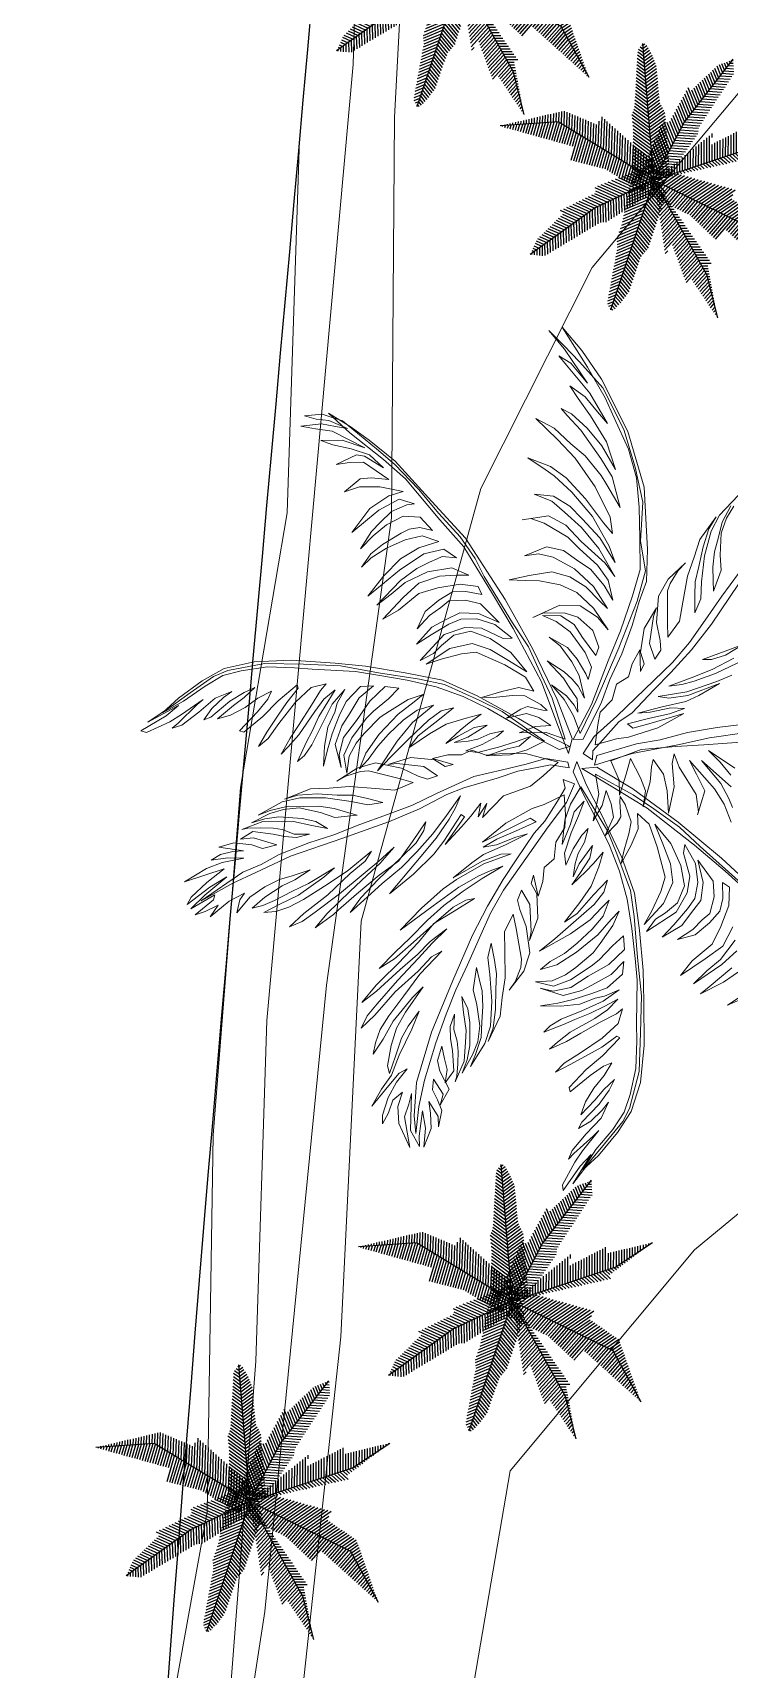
# Model space of a CAD drawing. Header units: millimetres. Extents: x 72 to 2826, y -203 to 794.
# Drawn here: x 1677.01 to 1683.88, y 367.13 to 383.27 of the extents above; entities that cross this region are included whole.
import ezdxf

# ---------------------------------------------------------------- set-up
doc = ezdxf.new("R2010")
doc.units = ezdxf.units.MM
doc.layers.add('01_Fina', color=250, linetype='Continuous', lineweight=15)
doc.layers.add('2D VEGETACION', color=74, linetype='Continuous', lineweight=5)
doc.layers.add('BOSQUENUEVO', color=64, linetype='Continuous')

# ---------------------------------------------------------------- blocks, each defined once
blk = doc.blocks.new('A-19')
at = {"layer": '2D VEGETACION'}
for points in [[(0.0015, 0.0278), (-0.0009, 0.1149), (0.0033, 0.1653), (0.003, 0.2253), (0.0087, 0.2883), (0.0156, 0.3399)], [(0.0344, 0.3455), (0.0252, 0.267), (0.0228, 0.1992), (0.0162, 0.1014), (0.02, 0.0183), (0.0015, 0.0278), (0.0015, 0.0278)], [(0.0203, 0.0539), (0.0636, 0.0603), (0.0947, 0.0535), (0.0553, 0.0779), (0.0256, 0.0951), (0.0702, 0.1054), (0.0999, 0.1087), (0.1309, 0.0953), (0.0837, 0.1225), (0.0539, 0.1332), (0.0397, 0.1405), (0.0753, 0.154), (0.1114, 0.1528), (0.1577, 0.1435), (0.1069, 0.169), (0.058, 0.1771), (0.0395, 0.1866), (0.0691, 0.1899), (0.134, 0.2097), (0.1704, 0.2054), (0.1764, 0.2018), (0.131, 0.2298), (0.0929, 0.2215), (0.061, 0.214), (0.1319, 0.2506), (0.1687, 0.2615), (0.2093, 0.2667)], [(0.1795, 0.2774), (0.1594, 0.2744), (0.1248, 0.2656), (0.0676, 0.2386), (0.137, 0.2853)], [(0.1128, 0.2911), (0.0811, 0.2762), (0.0507, 0.2586), (0.1009, 0.3027)], [(0.0545, 0.3486), (0.0366, 0.252), (0.0253, 0.1939), (0.0132, 0.1215), (0.0203, 0.0539), (0.0203, 0.0539)], [(-0.0211, 0.0301), (-0.0218, 0.0771), (-0.0186, 0.1022), (-0.0223, 0.1672), (-0.0379, 0.2276), (-0.0352, 0.1557), (-0.0348, 0.1161), (-0.0467, 0.1072), (-0.0461, 0.156), (-0.0447, 0.1986), (-0.0474, 0.2317), (-0.0558, 0.204), (-0.0586, 0.1597), (-0.0627, 0.1341), (-0.0628, 0.1868), (-0.0611, 0.2381), (-0.0666, 0.2678), (-0.0798, 0.3164), (-0.0723, 0.2457), (-0.0767, 0.205), (-0.0863, 0.1843), (-0.0806, 0.2451), (-0.0851, 0.3117), (-0.0904, 0.3458)], [(-0.1149, 0.3794), (-0.1021, 0.3134), (-0.0979, 0.2659), (-0.0981, 0.2389), (-0.1013, 0.2116), (-0.1067, 0.2618), (-0.1126, 0.3085), (-0.1236, 0.3592)], [(-0.1478, 0.3876), (-0.1344, 0.3433), (-0.133, 0.3128), (-0.1382, 0.2942), (-0.1427, 0.3448), (-0.148, 0.395)], [(-0.4337, 0.4398), (-0.4129, 0.4185), (-0.3855, 0.3991), (-0.3414, 0.3855), (-0.3098, 0.38), (-0.2713, 0.353), (-0.2942, 0.3583), (-0.3206, 0.3641), (-0.3508, 0.3757), (-0.3787, 0.3916), (-0.4075, 0.407), (-0.4361, 0.4333)], [(-0.4534, 0.4542), (-0.4228, 0.4052), (-0.3947, 0.3798), (-0.3478, 0.3534), (-0.2965, 0.3336), (-0.2624, 0.3228), (-0.2372, 0.3035), (-0.2726, 0.3126), (-0.3003, 0.321), (-0.3291, 0.3365), (-0.3669, 0.3552), (-0.4008, 0.3768), (-0.4216, 0.3982), (-0.384, 0.3525), (-0.3505, 0.3317), (-0.3158, 0.3083), (-0.265, 0.285), (-0.228, 0.268), (-0.2017, 0.2352), (-0.232, 0.2425), (-0.296, 0.2596), (-0.3102, 0.269), (-0.3318, 0.2922), (-0.344, 0.3112), (-0.3198, 0.2667), (-0.2904, 0.2386), (-0.2378, 0.2204), (-0.1991, 0.2182), (-0.1792, 0.2147), (-0.1635, 0.1974), (-0.1988, 0.1947), (-0.2513, 0.2172), (-0.2672, 0.228), (-0.2319, 0.192), (-0.1858, 0.1718), (-0.1597, 0.1734), (-0.1464, 0.1613), (-0.191, 0.1715), (-0.1663, 0.1487), (-0.1414, 0.1346), (-0.1334, 0.1062), (-0.1037, 0.089), (-0.0849, 0.0581), (-0.0599, 0.0462), (-0.0211, 0.0301), (-0.0211, 0.0301)], [(-0.1021, 0.179), (-0.1281, 0.2227), (-0.1634, 0.277), (-0.2052, 0.3315), (-0.2743, 0.4096)], [(-0.2943, 0.4131), (-0.2566, 0.3674), (-0.2163, 0.3208), (-0.1795, 0.2769), (-0.1474, 0.2318), (-0.0676, 0.0899), (-0.0385, 0.0327), (-0.0096, 0.0011), (0.0086, 0.0172), (-0.01, 0.0224), (-0.0268, 0.0489), (-0.055, 0.0905), (-0.0668, 0.1225), (-0.1021, 0.179), (-0.1021, 0.179)], [(0.0257, 0.022), (0.0889, 0.0841), (0.1807, 0.1586), (0.2771, 0.2277), (0.4069, 0.3105), (0.5049, 0.3513), (0.6099, 0.3954), (0.6794, 0.4121), (0.7275, 0.4219), (0.7794, 0.4281), (0.7229, 0.4089), (0.6345, 0.3888), (0.5741, 0.371), (0.4729, 0.3233), (0.4026, 0.2923), (0.3058, 0.2284), (0.2364, 0.1795), (0.1359, 0.1031), (0.0776, 0.0465), (0.0202, -0.0096), (0.0257, 0.022), (0.0257, 0.022)], [(0.0395, 0.0156), (0.0812, 0.0116), (0.1332, -0.0144), (0.1064, 0.0128), (0.0785, 0.0287), (0.1082, 0.0319), (0.1364, 0.0291), (0.1693, 0.0027), (0.1504, 0.0335), (0.1398, 0.0447), (0.1081, 0.0502), (0.0978, 0.0539), (0.1166, 0.0596), (0.155, 0.0626), (0.1782, 0.052), (0.2083, 0.034), (0.2349, 0.0207), (0.2026, 0.0506), (0.1735, 0.0735), (0.1415, 0.0799), (0.1693, 0.0984), (0.2199, 0.1029), (0.2864, 0.1031), (0.3126, 0.0864), (0.3476, 0.0577), (0.3714, 0.0346), (0.3387, 0.0858), (0.3011, 0.1154), (0.262, 0.1206), (0.2171, 0.1155), (0.1726, 0.1096), (0.2201, 0.132), (0.2708, 0.1409), (0.3142, 0.1377), (0.3446, 0.1144), (0.3587, 0.0845), (0.3664, 0.0612), (0.3867, 0.0364), (0.3631, 0.107), (0.3295, 0.1395), (0.2972, 0.1533), (0.2467, 0.1532), (0.2303, 0.1605), (0.2745, 0.1717), (0.3144, 0.1668), (0.345, 0.1522), (0.3623, 0.1314), (0.3881, 0.0951), (0.4065, 0.0651), (0.3932, 0.1115), (0.3721, 0.1381), (0.3526, 0.1633), (0.3169, 0.1777), (0.269, 0.1787), (0.3199, 0.1985), (0.352, 0.1921), (0.3838, 0.1748), (0.3929, 0.1555), (0.4076, 0.1312), (0.4194, 0.0948), (0.4194, 0.1335), (0.4028, 0.1687), (0.3843, 0.1966), (0.3602, 0.2089), (0.3273, 0.217), (0.3402, 0.2285), (0.3778, 0.2172), (0.4163, 0.1902), (0.4475, 0.1629), (0.4707, 0.1136), (0.4943, 0.0818), (0.474, 0.141), (0.4571, 0.1836), (0.423, 0.2148)], [(0.4512, 0.212), (0.4829, 0.1721), (0.4991, 0.1378), (0.5183, 0.1039), (0.4938, 0.1719), (0.4738, 0.2097)], [(0.5064, 0.1907), (0.533, 0.1344), (0.5429, 0.1133), (0.5311, 0.1658), (0.5143, 0.2127)], [(0.5704, 0.1897), (0.5802, 0.162), (0.5744, 0.197)], [(0.3386, 0.2546), (0.2419, 0.1907), (0.1915, 0.1583), (0.1405, 0.116), (0.101, 0.0812), (0.0395, 0.0156), (0.0395, 0.0156)], [(-0.0517, 0.006), (-0.0914, 0.0012), (-0.1295, -0.0092), (-0.1664, -0.0266), (-0.1358, -0.0025), (-0.113, 0.0083), (-0.0968, 0.0127), (-0.1241, 0.0181), (-0.1543, 0.007), (-0.1732, 0.0014), (-0.2177, -0.0228), (-0.1861, 0.006), (-0.1671, 0.0182), (-0.1495, 0.0265), (-0.1215, 0.0333), (-0.1707, 0.0348), (-0.2022, 0.0264), (-0.2413, 0.0112), (-0.2643, -0.0061), (-0.234, 0.0254), (-0.2049, 0.0391), (-0.1708, 0.0487), (-0.1577, 0.0506), (-0.1813, 0.0642), (-0.2145, 0.0593), (-0.2641, 0.0391), (-0.2929, 0.0159), (-0.3126, -0.0085), (-0.3022, 0.0287), (-0.2773, 0.0512), (-0.2466, 0.0614), (-0.2023, 0.079), (-0.2181, 0.0899), (-0.2552, 0.0864), (-0.2901, 0.0624), (-0.3064, 0.0375), (-0.3169, -0.0062), (-0.3135, -0.0293), (-0.3243, 0.0322), (-0.3125, 0.0733), (-0.2801, 0.1026), (-0.2484, 0.1175), (-0.3001, 0.0996), (-0.3408, 0.074), (-0.3654, 0.0441), (-0.385, 0.0036), (-0.3931, -0.0249), (-0.4025, -0.0573), (-0.4011, -0.0147), (-0.3961, 0.0339), (-0.3766, 0.0678), (-0.3477, 0.0954), (-0.3111, 0.1159), (-0.2921, 0.1281), (-0.3443, 0.111), (-0.3906, 0.0816), (-0.4258, 0.0446), (-0.4404, 0.0162), (-0.4437, -0.0133), (-0.45, 0.0364), (-0.434, 0.0687), (-0.4029, 0.0941), (-0.3812, 0.114), (-0.3407, 0.1331), (-0.3065, 0.1428), (-0.3492, 0.1442), (-0.3856, 0.1302), (-0.4284, 0.1025), (-0.4588, 0.0849), (-0.4998, 0.0441), (-0.516, 0.0192), (-0.5182, 0.001), (-0.5121, 0.0566), (-0.4845, 0.0868), (-0.4426, 0.1098), (-0.3861, 0.1472), (-0.3532, 0.1595), (-0.4192, 0.1423), (-0.4711, 0.1178), (-0.5113, 0.0914), (-0.5405, 0.0711), (-0.5639, 0.0386), (-0.55, 0.0775), (-0.521, 0.1051), (-0.488, 0.1239), (-0.44, 0.1498), (-0.4032, 0.1607), (-0.3817, 0.1676), (-0.4187, 0.1641), (-0.4875, 0.1456), (-0.5482, 0.117), (-0.591, 0.0893), (-0.6088, 0.0744), (-0.6412, 0.0452), (-0.6115, 0.0871), (-0.5805, 0.1125), (-0.5272, 0.1409), (-0.4688, 0.1652), (-0.4424, 0.1777), (-0.4766, 0.1819), (-0.547, 0.167), (-0.6155, 0.1412), (-0.6635, 0.1153), (-0.7178, 0.0822), (-0.6879, 0.1146), (-0.6473, 0.1402), (-0.615, 0.1629), (-0.5666, 0.1857), (-0.5447, 0.1918), (-0.4917, 0.2071), (-0.5583, 0.2069), (-0.6017, 0.1939), (-0.6701, 0.1681), (-0.7067, 0.1476), (-0.7243, 0.1393), (-0.7082, 0.1577), (-0.6702, 0.182), (-0.6271, 0.2023), (-0.5711, 0.218), (-0.6325, 0.2138), (-0.6939, 0.1956), (-0.7356, 0.1792), (-0.7663, 0.169), (-0.7352, 0.1944), (-0.6983, 0.2118), (-0.6692, 0.2255), (-0.7406, 0.2058), (-0.8101, 0.173), (-0.833, 0.1623), (-0.8116, 0.1831), (-0.7624, 0.2063), (-0.8435, 0.1777), (-0.8901, 0.1557), (-0.8513, 0.1783), (-0.8095, 0.2013), (-0.7447, 0.2351), (-0.6481, 0.2559), (-0.5658, 0.2592), (-0.4902, 0.2562), (-0.4116, 0.2309), (-0.3486, 0.2251), (-0.2911, 0.192), (-0.2059, 0.13), (-0.1106, 0.0556), (-0.0517, 0.006), (-0.0517, 0.006)], [(-0.039, 0.0087), (-0.1047, 0.0659), (-0.1462, 0.0947), (-0.1923, 0.1332), (-0.2446, 0.1688), (-0.2897, 0.1959), (-0.3265, 0.2216), (-0.3913, 0.2404), (-0.4424, 0.2508), (-0.5199, 0.2669), (-0.6418, 0.2632), (-0.763, 0.2372), (-0.8318, 0.2123), (-0.8899, 0.1849), (-0.7944, 0.2149), (-0.723, 0.2346), (-0.6771, 0.2422), (-0.6059, 0.2554), (-0.5428, 0.2561), (-0.4821, 0.246), (-0.4181, 0.2311), (-0.3545, 0.2148), (-0.3051, 0.1854), (-0.2396, 0.1421), (-0.1848, 0.1013), (-0.1052, 0.0442), (-0.0434, -0.0116), (-0.039, 0.0087), (-0.039, 0.0087)], [(0.0228, -0.0288), (0.0033, -0.0157), (0.0551, -0.0089), (0.1244, 0.0065), (0.2228, 0.0249), (0.3021, 0.0316), (0.3811, 0.022), (0.4649, 0.0086), (0.5278, -0.0063), (0.6172, -0.0289), (0.6912, -0.0563), (0.7454, -0.0904), (0.7812, -0.1299), (0.8181, -0.1804), (0.8391, -0.22), (0.8047, -0.1829), (0.7723, -0.1377), (0.7432, -0.1054), (0.7103, -0.0835), (0.6604, -0.0582), (0.6056, -0.0417), (0.5695, -0.0332), (0.4813, -0.0087), (0.4357, -0.0015), (0.3728, 0.0078), (0.3107, 0.014), (0.2496, 0.0129), (0.1922, 0.006), (0.1373, -0.005), (0.0714, -0.0205), (0.0228, -0.0288), (0.0228, -0.0288)], [(0.0571, -0.0214), (0.0868, -0.051), (0.1166, -0.0715), (0.1645, -0.0899), (0.128, -0.0622), (0.1044, -0.0481), (0.0881, -0.0216), (0.1152, -0.0415), (0.1457, -0.065), (0.1837, -0.0895), (0.2089, -0.0934), (0.1793, -0.0694), (0.1561, -0.0448), (0.1459, -0.0283), (0.1721, -0.0429), (0.1917, -0.0617), (0.2102, -0.0732), (0.2365, -0.0843), (0.2134, -0.0655), (0.1826, -0.0285), (0.2073, -0.0407), (0.233, -0.0694), (0.2524, -0.0917), (0.2327, -0.0559), (0.2204, -0.036), (0.2024, -0.0105), (0.2296, -0.0269), (0.2651, -0.053), (0.2924, -0.0842), (0.3241, -0.1263), (0.3136, -0.0962), (0.2843, -0.0526), (0.2618, -0.0161), (0.284, -0.0299), (0.3039, -0.0565), (0.3299, -0.1079), (0.3533, -0.1551), (0.3706, -0.1924), (0.3511, -0.12), (0.3333, -0.0726), (0.3144, -0.042), (0.3031, -0.0238), (0.3329, -0.0443), (0.3535, -0.0739), (0.3743, -0.1113), (0.388, -0.1428), (0.3971, -0.1761), (0.4084, -0.2), (0.407, -0.1643), (0.3919, -0.1176), (0.3676, -0.0652), (0.3434, -0.0298), (0.3307, -0.0091), (0.3569, -0.0295), (0.3867, -0.0648), (0.402, -0.084), (0.4229, -0.1271), (0.4325, -0.152), (0.4374, -0.1821), (0.4305, -0.2172), (0.4493, -0.1828), (0.4449, -0.1443), (0.4283, -0.0951), (0.4196, -0.0754), (0.3981, -0.0406), (0.3834, -0.0131), (0.4118, -0.0184), (0.4342, -0.0584), (0.4468, -0.1066), (0.461, -0.1481), (0.4591, -0.1858), (0.4461, -0.211), (0.4733, -0.168), (0.4731, -0.1269), (0.465, -0.0953), (0.4561, -0.0586), (0.4361, -0.0263), (0.4614, -0.0358), (0.4806, -0.0743), (0.4845, -0.1085), (0.4869, -0.1493), (0.486, -0.183), (0.4822, -0.2196), (0.4934, -0.1784), (0.4994, -0.1381), (0.4955, -0.104), (0.4967, -0.0838), (0.4911, -0.0506), (0.506, -0.0895), (0.5143, -0.1381), (0.5202, -0.1847), (0.5282, -0.2107), (0.5379, -0.2264), (0.5327, -0.1828), (0.5282, -0.157), (0.5242, -0.1228), (0.5168, -0.0885), (0.5098, -0.0586), (0.5261, -0.0851), (0.5367, -0.1151), (0.5519, -0.1732), (0.5651, -0.2039), (0.5752, -0.2239), (0.5687, -0.1856), (0.5591, -0.1516), (0.5472, -0.1063), (0.5391, -0.0691), (0.5321, -0.054), (0.5593, -0.0703), (0.5808, -0.1108), (0.5995, -0.1632), (0.6116, -0.2015), (0.6254, -0.2238), (0.6175, -0.1887), (0.6068, -0.1473), (0.5992, -0.1165), (0.5846, -0.0798), (0.5894, -0.0746), (0.6169, -0.1193), (0.6363, -0.1599), (0.6639, -0.2046), (0.6731, -0.2047), (0.6503, -0.1548), (0.6387, -0.123), (0.6361, -0.1041), (0.6582, -0.127), (0.6786, -0.1544), (0.7018, -0.179), (0.7255, -0.1952), (0.703, -0.1588), (0.686, -0.135), (0.6714, -0.1075), (0.6907, -0.1241), (0.7138, -0.1521), (0.7414, -0.1968), (0.7523, -0.2072), (0.7436, -0.1783), (0.7279, -0.1491), (0.715, -0.1319), (0.7433, -0.1556), (0.7674, -0.1945), (0.7938, -0.2319), (0.8093, -0.244), (0.8007, -0.23), (0.7762, -0.1811), (0.7675, -0.167), (0.8003, -0.2108), (0.8192, -0.2322), (0.8584, -0.2698), (0.8707, -0.2713), (0.8298, -0.2234), (0.8124, -0.1953), (0.8621, -0.248), (0.8226, -0.197), (0.7976, -0.1621), (0.7618, -0.1133), (0.7386, -0.0923), (0.6687, -0.0531), (0.5901, -0.0296), (0.5153, -0.0083), (0.4348, 0.0037), (0.35, 0.0188), (0.2949, 0.0248), (0.2131, 0.0166), (0.1613, 0.0098), (0.0571, -0.0214), (0.0571, -0.0214)], [(-0.0485, -0.028), (-0.072, -0.0627), (-0.0854, -0.1185), (-0.0898, -0.0819), (-0.0834, -0.0499), (-0.1061, -0.0702), (-0.121, -0.0934), (-0.1224, -0.136), (-0.1329, -0.1022), (-0.1347, -0.087), (-0.1193, -0.0582), (-0.116, -0.0491), (-0.1319, -0.0587), (-0.1582, -0.0873), (-0.1649, -0.1119), (-0.1705, -0.1457), (-0.1777, -0.176), (-0.1793, -0.1316), (-0.1784, -0.0947), (-0.163, -0.0659), (-0.1958, -0.076), (-0.2319, -0.1113), (-0.2731, -0.163), (-0.2768, -0.1938), (-0.2774, -0.2381), (-0.2747, -0.2713), (-0.2939, -0.2147), (-0.2928, -0.1669), (-0.2711, -0.133), (-0.2386, -0.1015), (-0.2061, -0.0701), (-0.2536, -0.0925), (-0.2932, -0.1273), (-0.3183, -0.1628), (-0.3192, -0.1998), (-0.3047, -0.2306), (-0.2929, -0.2508), (-0.2858, -0.2819), (-0.3262, -0.2192), (-0.3295, -0.1734), (-0.3187, -0.1393), (-0.2865, -0.1005), (-0.2821, -0.0823), (-0.3193, -0.1106), (-0.3401, -0.144), (-0.3482, -0.1769), (-0.3441, -0.204), (-0.332, -0.2456), (-0.321, -0.2802), (-0.3475, -0.24), (-0.3555, -0.2072), (-0.3617, -0.1757), (-0.3504, -0.1381), (-0.3208, -0.1005), (-0.3689, -0.1286), (-0.3843, -0.1574), (-0.3917, -0.192), (-0.3825, -0.2114), (-0.3719, -0.2386), (-0.3513, -0.2708), (-0.3825, -0.2457), (-0.3986, -0.2114), (-0.4083, -0.1795), (-0.4021, -0.1517), (-0.3874, -0.1212), (-0.4053, -0.1243), (-0.4197, -0.16), (-0.4242, -0.2074), (-0.423, -0.2487), (-0.3993, -0.2989), (-0.3893, -0.3361), (-0.4229, -0.2831), (-0.4438, -0.2435), (-0.4471, -0.1977), (-0.4401, -0.1622), (-0.4335, -0.1375), (-0.4577, -0.1683), (-0.4624, -0.22), (-0.4522, -0.2711), (-0.436, -0.3054), (-0.4216, -0.3406), (-0.4589, -0.2797), (-0.4746, -0.2397), (-0.4808, -0.2104), (-0.4835, -0.1934), (-0.4858, -0.1816), (-0.4756, -0.1531), (-0.5, -0.1743), (-0.501, -0.2178), (-0.481, -0.2761), (-0.4545, -0.3324), (-0.4441, -0.3544), (-0.4771, -0.3119), (-0.5031, -0.2682), (-0.516, -0.2248), (-0.5185, -0.1808), (-0.5383, -0.2117), (-0.5392, -0.2487), (-0.5323, -0.2906), (-0.5205, -0.327), (-0.5067, -0.3517), (-0.5287, -0.3255), (-0.542, -0.2973), (-0.5554, -0.2531), (-0.5588, -0.2343), (-0.5566, -0.2117), (-0.5443, -0.1876), (-0.5778, -0.2056), (-0.5886, -0.2397), (-0.5799, -0.2786), (-0.5645, -0.3112), (-0.5448, -0.3438), (-0.5746, -0.3127), (-0.5884, -0.2902), (-0.6043, -0.2611), (-0.61, -0.2262), (-0.6079, -0.2101), (-0.6255, -0.2389), (-0.614, -0.2861), (-0.6007, -0.3143), (-0.5824, -0.353), (-0.6218, -0.3038), (-0.6377, -0.2586), (-0.6387, -0.2268), (-0.6606, -0.2716), (-0.672, -0.3135), (-0.6693, -0.3466), (-0.6876, -0.3079), (-0.6836, -0.2845), (-0.671, -0.2496), (-0.7198, -0.292), (-0.7266, -0.3209), (-0.7294, -0.3492), (-0.7384, -0.3028), (-0.7319, -0.2869), (-0.6977, -0.2546), (-0.7317, -0.276), (-0.7533, -0.3099), (-0.7711, -0.3452), (-0.7864, -0.3674), (-0.7758, -0.3237), (-0.7483, -0.2817), (-0.7997, -0.3393), (-0.8131, -0.3725), (-0.8267, -0.4004), (-0.8201, -0.3575), (-0.8073, -0.33), (-0.7968, -0.3067), (-0.8228, -0.3405), (-0.8325, -0.3655), (-0.8456, -0.3878), (-0.8395, -0.3506), (-0.8152, -0.3133), (-0.74, -0.2584), (-0.6988, -0.2293), (-0.6358, -0.1942), (-0.5751, -0.1656), (-0.5165, -0.1348), (-0.4643, -0.1155), (-0.4232, -0.1069), (-0.3132, -0.0733), (-0.2558, -0.0537), (-0.1903, -0.0422), (-0.1387, -0.0329), (-0.0485, -0.028), (-0.0485, -0.028)], [(-0.046, -0.0129), (-0.1337, -0.023), (-0.2487, -0.0461), (-0.3646, -0.076), (-0.5106, -0.1245), (-0.6036, -0.1737), (-0.7053, -0.227), (-0.7619, -0.2688), (-0.7997, -0.3006), (-0.8383, -0.3371), (-0.7871, -0.3043), (-0.715, -0.2499), (-0.6637, -0.2149), (-0.5616, -0.1668), (-0.4939, -0.1327), (-0.383, -0.0987), (-0.3015, -0.0753), (-0.1777, -0.0459), (-0.0979, -0.0373), (-0.0172, -0.0283), (-0.046, -0.0129), (-0.046, -0.0129)], [(-0.0307, -0.0454), (-0.031, -0.0219), (-0.065, -0.0616), (-0.1153, -0.1122), (-0.1835, -0.1842), (-0.2337, -0.2465), (-0.2684, -0.3188), (-0.3028, -0.3964), (-0.3251, -0.4563), (-0.3545, -0.5444), (-0.3711, -0.621), (-0.373, -0.6854), (-0.3594, -0.737), (-0.3367, -0.7941), (-0.3155, -0.8346), (-0.3278, -0.7856), (-0.3471, -0.7334), (-0.3592, -0.6918), (-0.3596, -0.6522), (-0.3535, -0.5966), (-0.3375, -0.5418), (-0.3249, -0.5068), (-0.2973, -0.4196), (-0.278, -0.3761), (-0.2523, -0.3188), (-0.2236, -0.2633), (-0.1894, -0.2128), (-0.1519, -0.1692), (-0.1126, -0.1292), (-0.0628, -0.0821), (-0.0307, -0.0454), (-0.0307, -0.0454)], [(-0.0028, -0.2605), (0.0014, -0.2985), (0.0162, -0.3616), (0.0266, -0.4295), (0.0353, -0.5335), (0.0445, -0.6497), (0.0595, -0.7294), (0.0693, -0.7819), (0.0883, -0.8559), (0.0517, -0.7553), (0.0462, -0.7137), (0.0354, -0.672), (0.0274, -0.6052), (0.0241, -0.5503), (0.0171, -0.4915), (0.0113, -0.4302), (0.0054, -0.3741), (-0.0054, -0.3189), (-0.0203, -0.2339), (-0.0191, -0.172), (-0.018, -0.1205), (-0.0191, -0.0772), (0, -0.0344), (0.0126, -0.0348), (-0.0036, -0.0712), (-0.0051, -0.0999), (-0.0079, -0.1416), (-0.0049, -0.1874), (-0.0028, -0.2605), (-0.0028, -0.2605)], [(0.1719, -0.1914), (0.2051, -0.2286), (0.2508, -0.2747), (0.3021, -0.3203), (0.3839, -0.3847), (0.4779, -0.4558), (0.5726, -0.5131), (0.6394, -0.5354), (0.6761, -0.5412), (0.6229, -0.521), (0.5719, -0.4956), (0.502, -0.4526), (0.4492, -0.4165), (0.4049, -0.3838), (0.3599, -0.3468), (0.311, -0.3078), (0.2671, -0.2724), (0.2266, -0.2333), (0.1215, -0.109), (0.0813, -0.0588), (0.0478, -0.0327), (0.0328, -0.0533), (0.0514, -0.0541), (0.0737, -0.0764), (0.1084, -0.1125), (0.1269, -0.1411), (0.1719, -0.1914), (0.1719, -0.1914)], [(-0.005, -0.0541), (0.0149, -0.0923), (0.0289, -0.1233), (0.0344, -0.1838), (0.0676, -0.2377), (0.0416, -0.2216), (0.0637, -0.2465), (0.0378, -0.2335), (0.0588, -0.2609), (0.0756, -0.2857), (0.1025, -0.3285), (0.0566, -0.2742), (0.0504, -0.2797), (0.0954, -0.3291), (0.1163, -0.3565), (0.1467, -0.4084), (0.1737, -0.4678), (0.1237, -0.3974), (0.0853, -0.3434), (0.0534, -0.3067), (0.0338, -0.2881), (0.0118, -0.2716), (0.0444, -0.3102), (0.0744, -0.3476), (0.103, -0.3897), (0.1267, -0.4296), (0.1492, -0.4772), (0.169, -0.5154), (0.1907, -0.5582), (0.1669, -0.5288), (0.139, -0.4832), (0.1069, -0.4268), (0.0841, -0.3866), (0.0631, -0.3644), (0.0461, -0.3553), (0.0795, -0.3935), (0.112, -0.4321), (0.1302, -0.4793), (0.157, -0.5357), (0.1793, -0.5803), (0.1864, -0.5932), (0.2035, -0.6377), (0.1808, -0.6057), (0.1477, -0.5466), (0.1242, -0.5045), (0.1061, -0.4709), (0.0813, -0.4335), (0.1015, -0.4726), (0.1196, -0.5115), (0.1472, -0.5697), (0.172, -0.6289), (0.1842, -0.6607), (0.1879, -0.6895), (0.1688, -0.6531), (0.143, -0.5942), (0.1118, -0.5374), (0.0945, -0.5003), (0.077, -0.482), (0.1053, -0.542), (0.124, -0.5963), (0.1401, -0.6464), (0.1478, -0.6799), (0.1497, -0.7094), (0.1456, -0.7339), (0.1365, -0.6967), (0.1285, -0.654), (0.1051, -0.5931), (0.0916, -0.566), (0.11, -0.6277), (0.1173, -0.6656), (0.1265, -0.7058), (0.1305, -0.7324), (0.13, -0.7555), (0.1147, -0.7239), (0.1008, -0.6823), (0.0949, -0.6533), (0.0831, -0.6172), (0.0858, -0.6568), (0.0861, -0.6848), (0.0938, -0.7183), (0.1065, -0.7541), (0.1315, -0.7893), (0.1065, -0.7759), (0.0955, -0.7635), (0.1039, -0.7989), (0.126, -0.8456), (0.1059, -0.8231), (0.1122, -0.853), (0.1135, -0.8754), (0.093, -0.8301), (0.0835, -0.8244), (0.0989, -0.881), (0.0789, -0.8449), (0.0527, -0.7904), (0.065, -0.8305), (0.0884, -0.8861), (0.0756, -0.8743), (0.0541, -0.8346), (0.0355, -0.7918), (0.041, -0.8793), (0.0254, -0.8279), (0.0211, -0.7921), (0.0242, -0.7461), (0.0149, -0.7788), (0.0107, -0.8138), (0.0041, -0.7913), (0.0045, -0.7651), (0.0084, -0.7428), (-0.0116, -0.7911), (-0.0128, -0.7582), (0.0007, -0.7228), (0.014, -0.7031), (0.0144, -0.6717), (0.0004, -0.6948), (-0.0126, -0.7154), (-0.0165, -0.743), (-0.0259, -0.7132), (-0.0098, -0.6737), (0.0015, -0.6517), (0.01, -0.6276), (0.0096, -0.5996), (0.0018, -0.6307), (-0.0138, -0.6524), (-0.0217, -0.6699), (-0.0291, -0.6968), (-0.035, -0.722), (-0.0354, -0.7346), (-0.0409, -0.6877), (-0.03, -0.6482), (-0.0243, -0.6251), (-0.0065, -0.5901), (0.0079, -0.5596), (-0.0125, -0.5799), (-0.0264, -0.6061), (-0.0418, -0.6527), (-0.0451, -0.6821), (-0.0441, -0.7119), (-0.0531, -0.6695), (-0.0541, -0.6397), (-0.0492, -0.6065), (-0.0285, -0.5653), (-0.0106, -0.5386), (-0.0035, -0.4921), (-0.0155, -0.5123), (-0.0296, -0.5355), (-0.0421, -0.5653), (-0.0499, -0.5964), (-0.0587, -0.6279), (-0.0594, -0.6667), (-0.0563, -0.6937), (-0.0705, -0.6377), (-0.0695, -0.5997), (-0.0561, -0.5477), (-0.035, -0.4969), (-0.0192, -0.4648), (-0.0157, -0.4332), (-0.0336, -0.4651), (-0.0467, -0.491), (-0.0554, -0.5225), (-0.0681, -0.5627), (-0.0758, -0.6022), (-0.0748, -0.632), (-0.0817, -0.5732), (-0.0736, -0.5347), (-0.0666, -0.4934), (-0.0483, -0.4405), (-0.0349, -0.4021), (-0.0405, -0.3605), (-0.0562, -0.3873), (-0.0881, -0.4454), (-0.091, -0.4622), (-0.089, -0.4947), (-0.084, -0.5157), (-0.0994, -0.4675), (-0.1003, -0.4272), (-0.0758, -0.3771), (-0.051, -0.3468), (-0.0397, -0.3299), (-0.041, -0.3075), (-0.0677, -0.3303), (-0.0878, -0.3838), (-0.0909, -0.4027), (-0.0926, -0.3523), (-0.0753, -0.3051), (-0.0561, -0.2873), (-0.0557, -0.2694), (-0.0792, -0.3086), (-0.0785, -0.275), (-0.0715, -0.2473), (-0.0753, -0.2238), (-0.0574, -0.1971), (-0.0534, -0.1695), (-0.0415, -0.1191), (-0.005, -0.0541), (-0.005, -0.0541)], [(0.0646, -0.059), (0.0741, -0.105), (0.0755, -0.1317), (0.0916, -0.1934), (0.118, -0.2511), (0.1021, -0.1797), (0.0942, -0.1409), (0.1049, -0.1307), (0.1128, -0.1779), (0.1194, -0.22), (0.1283, -0.252), (0.1306, -0.2239), (0.1256, -0.1806), (0.1248, -0.1547), (0.1356, -0.2058), (0.1431, -0.2557), (0.154, -0.2839), (0.1753, -0.3297), (0.156, -0.2619), (0.1521, -0.2203), (0.1569, -0.1987), (0.1627, -0.2595), (0.1805, -0.3236), (0.1921, -0.356), (0.2197, -0.4105), (0.2536, -0.4652), (0.2216, -0.385), (0.1972, -0.3234), (0.1844, -0.2761), (0.1801, -0.2504), (0.1776, -0.2222), (0.1915, -0.271), (0.2074, -0.316), (0.2264, -0.3635), (0.2478, -0.4044), (0.2749, -0.4497), (0.2961, -0.4872), (0.3203, -0.5286), (0.3093, -0.492), (0.2854, -0.4444), (0.2555, -0.3868), (0.2348, -0.3453), (0.2276, -0.3156), (0.2285, -0.297), (0.2432, -0.3452), (0.2579, -0.3935), (0.2877, -0.4343), (0.3204, -0.4875), (0.3457, -0.5305), (0.3528, -0.5434), (0.3808, -0.5819), (0.3656, -0.5461), (0.3339, -0.4861), (0.3121, -0.443), (0.2929, -0.4101), (0.2755, -0.3698), (0.2968, -0.4072), (0.3205, -0.443), (0.3544, -0.4977), (0.3912, -0.5515), (0.4107, -0.5782), (0.4328, -0.597), (0.4132, -0.5619), (0.3764, -0.5081), (0.3464, -0.4505), (0.3247, -0.4158), (0.3181, -0.3918), (0.3537, -0.4489), (0.3892, -0.4927), (0.4218, -0.534), (0.4457, -0.5587), (0.4702, -0.5757), (0.4923, -0.5861), (0.4668, -0.5578), (0.4353, -0.5278), (0.3974, -0.4759), (0.3815, -0.449), (0.4232, -0.4981), (0.4511, -0.5247), (0.4841, -0.5452), (0.5237, -0.5632), (0.5404, -0.5631), (0.5082, -0.542), (0.4741, -0.5199), (0.4535, -0.5), (0.429, -0.4697), (0.4614, -0.4943), (0.5081, -0.5336), (0.5444, -0.5602), (0.5679, -0.5876), (0.5975, -0.6166), (0.5705, -0.5796), (0.5442, -0.5435), (0.5402, -0.5247), (0.5614, -0.5538), (0.5881, -0.5789), (0.6211, -0.5994), (0.6391, -0.6043), (0.6197, -0.5859), (0.5964, -0.5704), (0.5848, -0.5463), (0.612, -0.5638), (0.6471, -0.5707), (0.7015, -0.5612), (0.6362, -0.5558), (0.6129, -0.5403), (0.5924, -0.5287), (0.6676, -0.551), (0.7047, -0.5408), (0.6832, -0.536), (0.6335, -0.5157), (0.6706, -0.5187), (0.7081, -0.5323), (0.6744, -0.5075), (0.6428, -0.5004), (0.6181, -0.498), (0.6533, -0.4868), (0.6748, -0.4915), (0.6432, -0.4761), (0.619, -0.4793), (0.596, -0.4841), (0.5749, -0.4766), (0.6108, -0.4648), (0.6313, -0.4764), (0.6034, -0.4497), (0.5623, -0.4593), (0.5387, -0.4584), (0.5121, -0.4417), (0.5397, -0.4432), (0.5627, -0.4433), (0.5888, -0.4544), (0.5689, -0.4304), (0.527, -0.4224), (0.5015, -0.4205), (0.4767, -0.4145), (0.4534, -0.399), (0.4845, -0.4088), (0.5104, -0.408), (0.5308, -0.4112), (0.5568, -0.4187), (0.5812, -0.4274), (0.592, -0.434), (0.5548, -0.4045), (0.5165, -0.3915), (0.4932, -0.3844), (0.455, -0.3798), (0.4216, -0.3753), (0.4497, -0.3692), (0.4784, -0.3723), (0.5259, -0.3847), (0.5532, -0.3973), (0.5782, -0.4151), (0.5462, -0.3844), (0.5225, -0.3667), (0.4911, -0.3535), (0.4466, -0.3486), (0.414, -0.3483), (0.3703, -0.3296), (0.3946, -0.33), (0.4216, -0.3307), (0.4532, -0.3378), (0.4844, -0.3475), (0.5156, -0.3573), (0.5472, -0.3776), (0.569, -0.3942), (0.5295, -0.3532), (0.4973, -0.3321), (0.4469, -0.3159), (0.3914, -0.3058), (0.3558, -0.3016), (0.3282, -0.2869), (0.3648, -0.2891), (0.3935, -0.2922), (0.4247, -0.302), (0.4654, -0.3132), (0.5028, -0.3281), (0.5272, -0.3452), (0.4816, -0.3074), (0.4449, -0.2933), (0.4064, -0.2768), (0.3521, -0.2634), (0.3125, -0.2538), (0.2806, -0.2265), (0.3117, -0.2279), (0.377, -0.2332), (0.3935, -0.2393), (0.4197, -0.2587), (0.4338, -0.2749), (0.4025, -0.2351), (0.3683, -0.2131), (0.313, -0.2065), (0.2748, -0.2103), (0.2546, -0.2106), (0.2365, -0.1973), (0.27, -0.1872), (0.3259, -0.1995), (0.3435, -0.2071), (0.3021, -0.1783), (0.2522, -0.1677), (0.2276, -0.1736), (0.2124, -0.1643), (0.2573, -0.1664), (0.2301, -0.149), (0.2024, -0.139), (0.1897, -0.1134), (0.1568, -0.1013), (0.1317, -0.0751), (0.1057, -0.0675), (0.0646, -0.059), (0.0646, -0.059)], [(-0.0552, -0.0709), (-0.047, -0.1112), (-0.0456, -0.1482), (-0.0559, -0.1971), (-0.0592, -0.1513), (-0.0586, -0.1253), (-0.0719, -0.0971), (-0.0692, -0.1302), (-0.0674, -0.1681), (-0.0676, -0.2134), (-0.0772, -0.2362), (-0.0816, -0.1996), (-0.09, -0.1659), (-0.0979, -0.1492), (-0.099, -0.1787), (-0.0948, -0.2058), (-0.0957, -0.2266), (-0.1003, -0.2557), (-0.104, -0.2252), (-0.1181, -0.1791), (-0.1201, -0.2069), (-0.1109, -0.2446), (-0.1029, -0.273), (-0.1221, -0.2369), (-0.1325, -0.2149), (-0.144, -0.1859), (-0.1438, -0.2181), (-0.1422, -0.2626), (-0.1314, -0.3015), (-0.1134, -0.3511), (-0.1328, -0.3259), (-0.1535, -0.2775), (-0.1717, -0.2388), (-0.1719, -0.2658), (-0.1596, -0.2965), (-0.1316, -0.3468), (-0.1048, -0.3922), (-0.0829, -0.4271), (-0.133, -0.3711), (-0.1629, -0.3304), (-0.1783, -0.2978), (-0.1874, -0.2785), (-0.1856, -0.3142), (-0.1729, -0.348), (-0.152, -0.3855), (-0.1335, -0.4133), (-0.1111, -0.4404), (-0.0972, -0.4629), (-0.1255, -0.4418), (-0.1572, -0.4041), (-0.1879, -0.3551), (-0.2044, -0.3155), (-0.2147, -0.2935), (-0.212, -0.3267), (-0.1987, -0.3709), (-0.1914, -0.3933), (-0.1666, -0.4343), (-0.151, -0.456), (-0.128, -0.4774), (-0.0948, -0.4908), (-0.133, -0.4873), (-0.1642, -0.4622), (-0.1959, -0.4223), (-0.2068, -0.4038), (-0.2243, -0.3668), (-0.2402, -0.3399), (-0.2512, -0.3667), (-0.2295, -0.4059), (-0.1969, -0.4432), (-0.1694, -0.4786), (-0.1372, -0.4968), (-0.109, -0.4996), (-0.1594, -0.4997), (-0.1941, -0.4763), (-0.2162, -0.4523), (-0.2417, -0.4256), (-0.2583, -0.3904), (-0.2641, -0.4168), (-0.2411, -0.4543), (-0.2159, -0.4758), (-0.1829, -0.5001), (-0.1529, -0.5181), (-0.1215, -0.5345), (-0.1617, -0.5223), (-0.1987, -0.5053), (-0.2252, -0.4834), (-0.2428, -0.4734), (-0.2666, -0.4503), (-0.243, -0.4843), (-0.2064, -0.5165), (-0.1714, -0.5473), (-0.1532, -0.5677), (-0.1449, -0.5853), (-0.1799, -0.5567), (-0.1986, -0.5397), (-0.2251, -0.5178), (-0.2502, -0.492), (-0.271, -0.4706), (-0.2577, -0.4988), (-0.2374, -0.5236), (-0.198, -0.5685), (-0.1795, -0.5963), (-0.1686, -0.6148), (-0.1963, -0.5881), (-0.2192, -0.5623), (-0.2519, -0.5272), (-0.2774, -0.5005), (-0.2875, -0.4859), (-0.2882, -0.5185), (-0.2665, -0.5577), (-0.2323, -0.6029), (-0.2073, -0.6331), (-0.1961, -0.6568), (-0.2208, -0.6319), (-0.2496, -0.6003), (-0.2708, -0.5759), (-0.294, -0.5449), (-0.3014, -0.5452), (-0.279, -0.5927), (-0.2551, -0.632), (-0.2327, -0.6795), (-0.2377, -0.6872), (-0.2671, -0.6408), (-0.2878, -0.6129), (-0.3019, -0.6013), (-0.2947, -0.6324), (-0.2824, -0.6631), (-0.2749, -0.6972), (-0.2743, -0.7259), (-0.2929, -0.6864), (-0.3032, -0.66), (-0.3182, -0.6327), (-0.314, -0.6576), (-0.3035, -0.6913), (-0.2811, -0.7388), (-0.2793, -0.7541), (-0.2983, -0.7319), (-0.3146, -0.702), (-0.322, -0.6818), (-0.3172, -0.7193), (-0.2977, -0.7606), (-0.2804, -0.8019), (-0.2791, -0.8229), (-0.2861, -0.8079), (-0.3142, -0.7598), (-0.3212, -0.7449), (-0.302, -0.7971), (-0.2935, -0.8243), (-0.2843, -0.878), (-0.2902, -0.8883), (-0.3075, -0.8287), (-0.322, -0.7979), (-0.3045, -0.8693), (-0.3257, -0.8083), (-0.3418, -0.7675), (-0.3627, -0.7117), (-0.3672, -0.6794), (-0.3623, -0.6008), (-0.3396, -0.5213), (-0.3166, -0.447), (-0.2827, -0.3729), (-0.2482, -0.2932), (-0.2236, -0.245), (-0.1721, -0.181), (-0.1382, -0.1413), (-0.0552, -0.0709), (-0.0552, -0.0709)]]:
    blk.add_lwpolyline(points, dxfattribs=at)
blk = doc.blocks.new('*X73')
at = {"color": 0}
for p, q in [((6.839, 6.806), (7.285, 6.992)), ((6.851, 6.865), (7.185, 7.004)), ((6.863, 6.924), (7.084, 7.017)), ((6.875, 6.983), (6.984, 7.029)), ((6.792, 6.57), (7.221, 6.749)), ((6.804, 6.629), (7.242, 6.812)), ((6.816, 6.688), (7.263, 6.874)), ((6.827, 6.747), (7.284, 6.937)), ((6.731, 6.273), (7.116, 6.434)), ((6.743, 6.333), (7.137, 6.497)), ((6.756, 6.392), (7.158, 6.56)), ((6.768, 6.451), (7.179, 6.623)), ((6.78, 6.511), (7.2, 6.686)), ((6.635, 5.963), (7.012, 6.12)), ((6.657, 6.026), (7.032, 6.182)), ((6.68, 6.09), (7.053, 6.245)), ((6.702, 6.153), (7.074, 6.308)), ((6.718, 6.214), (7.095, 6.371)), ((6.614, 5.9), (6.991, 6.057)), ((6.616, 5.684), (6.907, 5.805)), ((6.619, 5.848), (6.97, 5.994)), ((6.625, 5.796), (6.949, 5.931)), ((6.627, 5.742), (6.928, 5.868)), ((6.562, 5.39), (6.802, 5.49)), ((6.573, 5.449), (6.823, 5.553)), ((6.584, 5.508), (6.844, 5.616)), ((6.594, 5.566), (6.865, 5.679)), ((6.605, 5.625), (6.886, 5.742)), ((6.508, 5.097), (6.697, 5.176)), ((6.519, 5.156), (6.718, 5.239)), ((6.529, 5.214), (6.739, 5.302)), ((6.54, 5.273), (6.76, 5.365)), ((6.551, 5.332), (6.781, 5.428)), ((6.464, 4.862), (6.613, 4.924)), ((6.475, 4.921), (6.634, 4.987)), ((6.486, 4.98), (6.655, 5.05)), ((6.497, 5.038), (6.676, 5.113)), ((6.443, 4.745), (6.571, 4.798)), ((6.446, 4.692), (6.551, 4.736)), ((6.454, 4.803), (6.592, 4.861)), ((6.466, 4.646), (6.53, 4.673)), ((6.485, 4.6), (6.509, 4.61))]:
    blk.add_line(p, q, dxfattribs=at)
blk = doc.blocks.new('*X74')
at = {"color": 0}
for p, q in [((7.443, 6.454), (7.215, 6.729)), ((7.462, 6.51), (7.233, 6.785)), ((7.48, 6.566), (7.252, 6.841)), ((7.499, 6.622), (7.27, 6.896)), ((7.518, 6.678), (7.289, 6.952)), ((7.536, 6.733), (7.376, 6.926)), ((7.332, 6.119), (7.103, 6.394)), ((7.35, 6.175), (7.122, 6.45)), ((7.369, 6.231), (7.14, 6.506)), ((7.388, 6.287), (7.159, 6.562)), ((7.406, 6.343), (7.177, 6.617)), ((7.425, 6.399), (7.196, 6.673)), ((7.239, 5.84), (7.01, 6.115)), ((7.257, 5.896), (7.029, 6.171)), ((7.276, 5.952), (7.047, 6.227)), ((7.295, 6.008), (7.066, 6.283)), ((7.313, 6.064), (7.084, 6.338)), ((7.071, 5.573), (6.899, 5.78)), ((7.104, 5.612), (6.917, 5.836)), ((7.137, 5.65), (6.936, 5.892)), ((7.17, 5.689), (6.954, 5.948)), ((7.202, 5.729), (6.973, 6.003)), ((7.22, 5.785), (6.991, 6.059)), ((6.972, 5.301), (6.806, 5.501)), ((6.991, 5.357), (6.824, 5.557)), ((7.01, 5.412), (6.843, 5.613)), ((7.029, 5.467), (6.861, 5.669)), ((7.048, 5.522), (6.88, 5.724)), ((6.877, 5.025), (6.713, 5.222)), ((6.896, 5.08), (6.731, 5.278)), ((6.915, 5.136), (6.75, 5.334)), ((6.934, 5.191), (6.768, 5.39)), ((6.953, 5.246), (6.787, 5.445)), ((6.718, 4.747), (6.601, 4.887)), ((6.748, 4.788), (6.62, 4.943)), ((6.779, 4.83), (6.638, 4.999)), ((6.81, 4.871), (6.657, 5.055)), ((6.838, 4.915), (6.675, 5.111)), ((6.857, 4.97), (6.694, 5.166)), ((6.535, 4.576), (6.508, 4.608)), ((6.58, 4.601), (6.527, 4.664)), ((6.614, 4.637), (6.545, 4.72)), ((6.649, 4.674), (6.564, 4.776)), ((6.684, 4.71), (6.582, 4.831))]:
    blk.add_line(p, q, dxfattribs=at)
blk = doc.blocks.new('*X77')
at = {"color": 0}
for p, q in [((6.578, 7.011), (6.971, 6.833)), ((6.644, 7.036), (7.03, 6.861)), ((6.709, 7.061), (7.089, 6.889)), ((6.775, 7.087), (7.149, 6.917)), ((6.84, 7.112), (7.208, 6.945)), ((6.906, 7.137), (7.267, 6.974)), ((6.972, 7.162), (7.271, 7.027)), ((7.037, 7.187), (7.198, 7.115)), ((7.103, 7.212), (7.124, 7.203)), ((6.139, 6.716), (6.438, 6.581)), ((6.197, 6.744), (6.497, 6.609)), ((6.204, 6.851), (6.616, 6.665)), ((6.215, 6.791), (6.556, 6.637)), ((6.25, 6.885), (6.675, 6.693)), ((6.316, 6.91), (6.734, 6.721)), ((6.381, 6.936), (6.793, 6.749)), ((6.447, 6.961), (6.852, 6.777)), ((6.512, 6.986), (6.912, 6.805)), ((5.56, 6.429), (5.921, 6.266)), ((5.618, 6.458), (5.968, 6.299)), ((5.676, 6.486), (6.015, 6.333)), ((5.734, 6.515), (6.062, 6.367)), ((5.792, 6.544), (6.109, 6.4)), ((5.85, 6.572), (6.156, 6.434)), ((5.908, 6.601), (6.203, 6.467)), ((5.966, 6.63), (6.26, 6.496)), ((6.023, 6.658), (6.319, 6.524)), ((6.081, 6.687), (6.379, 6.552)), ((5.332, 6.093), (5.544, 5.997)), ((5.37, 6.131), (5.591, 6.031)), ((5.409, 6.168), (5.638, 6.064)), ((5.447, 6.206), (5.686, 6.098)), ((5.486, 6.243), (5.733, 6.131)), ((5.524, 6.281), (5.78, 6.165)), ((5.563, 6.318), (5.827, 6.199)), ((5.601, 6.356), (5.874, 6.232)), ((5.092, 5.818), (5.215, 5.762)), ((5.112, 5.864), (5.262, 5.795)), ((5.139, 5.906), (5.309, 5.829)), ((5.178, 5.944), (5.356, 5.863)), ((5.216, 5.981), (5.403, 5.896)), ((5.255, 6.019), (5.45, 5.93)), ((5.293, 6.056), (5.497, 5.963)), ((5.013, 5.634), (5.027, 5.627)), ((5.032, 5.68), (5.074, 5.661)), ((5.052, 5.726), (5.121, 5.695)), ((5.072, 5.772), (5.168, 5.728))]:
    blk.add_line(p, q, dxfattribs=at)
blk = doc.blocks.new('*X78')
at = {"color": 0}
for p, q in [((6.71, 6.394), (6.7, 6.705)), ((6.759, 6.425), (6.749, 6.728)), ((6.808, 6.457), (6.799, 6.752)), ((6.857, 6.488), (6.848, 6.775)), ((6.906, 6.519), (6.897, 6.798)), ((6.955, 6.55), (6.947, 6.822)), ((7.004, 6.582), (6.996, 6.845)), ((7.053, 6.613), (7.045, 6.868)), ((7.102, 6.644), (7.095, 6.892)), ((7.151, 6.675), (7.144, 6.915)), ((7.2, 6.707), (7.193, 6.939)), ((7.249, 6.738), (7.243, 6.962)), ((7.298, 6.769), (7.292, 6.985)), ((7.348, 6.8), (7.343, 6.941)), ((7.397, 6.832), (7.395, 6.88)), ((6.118, 6.09), (6.109, 6.401)), ((6.168, 6.12), (6.158, 6.436)), ((6.217, 6.15), (6.207, 6.471)), ((6.266, 6.179), (6.256, 6.494)), ((6.315, 6.202), (6.306, 6.518)), ((6.365, 6.206), (6.355, 6.541)), ((6.415, 6.21), (6.404, 6.565)), ((6.464, 6.238), (6.454, 6.588)), ((6.513, 6.269), (6.503, 6.611)), ((6.562, 6.3), (6.552, 6.635)), ((6.611, 6.332), (6.601, 6.658)), ((6.66, 6.363), (6.651, 6.681)), ((5.676, 5.824), (5.668, 6.086)), ((5.725, 5.854), (5.717, 6.121)), ((5.775, 5.883), (5.766, 6.156)), ((5.824, 5.913), (5.815, 6.191)), ((5.873, 5.942), (5.864, 6.226)), ((5.922, 5.972), (5.913, 6.261)), ((5.971, 6.002), (5.962, 6.296)), ((6.02, 6.031), (6.011, 6.331)), ((6.069, 6.061), (6.06, 6.366)), ((5.283, 5.587), (5.277, 5.806)), ((5.332, 5.617), (5.326, 5.841)), ((5.382, 5.647), (5.375, 5.876)), ((5.431, 5.676), (5.424, 5.911)), ((5.48, 5.706), (5.473, 5.946)), ((5.529, 5.735), (5.522, 5.981)), ((5.578, 5.765), (5.57, 6.016)), ((5.627, 5.795), (5.619, 6.051)), ((5.033, 5.606), (5.032, 5.631)), ((5.083, 5.601), (5.081, 5.666)), ((5.133, 5.596), (5.13, 5.701)), ((5.183, 5.591), (5.179, 5.736)), ((5.233, 5.586), (5.228, 5.771))]:
    blk.add_line(p, q, dxfattribs=at)
blk = doc.blocks.new('*X80')
at = {"color": 0}
for p, q in [((7.304, 7.045), (7.495, 7.177)), ((7.306, 7.108), (7.432, 7.195)), ((7.307, 6.987), (7.558, 7.16)), ((7.309, 7.17), (7.369, 7.212)), ((7.359, 6.962), (7.62, 7.142)), ((7.41, 6.936), (7.683, 7.125)), ((7.461, 6.911), (7.746, 7.107)), ((7.513, 6.886), (7.808, 7.09)), ((7.564, 6.861), (7.871, 7.073)), ((7.615, 6.835), (7.934, 7.055)), ((7.667, 6.81), (7.997, 7.038)), ((7.718, 6.785), (8.059, 7.02)), ((7.769, 6.759), (8.122, 7.003)), ((7.821, 6.734), (8.185, 6.985)), ((7.872, 6.709), (8.247, 6.968)), ((7.924, 6.683), (8.31, 6.95)), ((7.975, 6.658), (8.373, 6.933)), ((8.026, 6.633), (8.436, 6.915)), ((8.078, 6.608), (8.498, 6.898)), ((8.129, 6.582), (8.561, 6.88)), ((8.18, 6.557), (8.624, 6.863)), ((8.232, 6.532), (8.686, 6.845)), ((8.283, 6.506), (8.749, 6.828)), ((8.334, 6.481), (8.812, 6.81)), ((8.386, 6.456), (8.769, 6.72)), ((8.437, 6.43), (8.747, 6.644)), ((8.489, 6.405), (8.791, 6.614)), ((8.54, 6.38), (8.835, 6.584)), ((8.591, 6.354), (8.879, 6.553)), ((8.643, 6.329), (8.924, 6.523)), ((8.694, 6.304), (8.968, 6.493)), ((8.745, 6.279), (9.012, 6.462)), ((8.797, 6.253), (9.056, 6.432)), ((8.848, 6.228), (9.1, 6.402)), ((8.899, 6.203), (9.144, 6.371)), ((8.951, 6.177), (9.188, 6.341)), ((9.002, 6.152), (9.232, 6.311)), ((9.054, 6.127), (9.276, 6.28)), ((9.105, 6.101), (9.296, 6.233)), ((9.156, 6.076), (9.313, 6.184)), ((9.188, 6.037), (9.33, 6.136)), ((9.212, 5.993), (9.348, 6.087)), ((9.236, 5.949), (9.365, 6.038)), ((9.26, 5.905), (9.382, 5.989)), ((9.284, 5.86), (9.399, 5.94)), ((9.308, 5.816), (9.416, 5.891)), ((9.332, 5.772), (9.434, 5.842)), ((9.356, 5.728), (9.451, 5.793)), ((9.38, 5.684), (9.468, 5.744)), ((9.404, 5.64), (9.485, 5.696)), ((9.428, 5.596), (9.502, 5.647)), ((9.452, 5.551), (9.519, 5.598)), ((9.476, 5.507), (9.537, 5.549)), ((9.5, 5.463), (9.554, 5.5)), ((9.524, 5.419), (9.571, 5.451)), ((9.549, 5.375), (9.588, 5.402)), ((9.573, 5.331), (9.605, 5.353)), ((9.597, 5.287), (9.623, 5.304)), ((9.621, 5.242), (9.64, 5.256)), ((9.645, 5.198), (9.657, 5.207)), ((9.669, 5.154), (9.674, 5.158))]:
    blk.add_line(p, q, dxfattribs=at)
blk = doc.blocks.new('*X79')
at = {"color": 0}
for p, q in [((7.234, 6.712), (7.423, 6.93)), ((7.259, 6.818), (7.377, 6.953)), ((7.273, 6.681), (7.47, 6.907)), ((7.285, 6.924), (7.33, 6.976)), ((7.32, 6.659), (7.516, 6.884)), ((7.366, 6.636), (7.562, 6.861)), ((7.412, 6.613), (7.609, 6.839)), ((7.459, 6.59), (7.655, 6.816)), ((7.505, 6.567), (7.702, 6.793)), ((7.551, 6.544), (7.748, 6.77)), ((7.598, 6.521), (7.794, 6.747)), ((7.644, 6.498), (7.841, 6.724)), ((7.69, 6.475), (7.887, 6.701)), ((7.737, 6.452), (7.934, 6.679)), ((7.783, 6.43), (7.98, 6.656)), ((7.829, 6.407), (8.026, 6.633)), ((7.876, 6.384), (8.073, 6.61)), ((7.922, 6.361), (8.119, 6.587)), ((7.969, 6.338), (8.165, 6.564)), ((8.005, 6.304), (8.212, 6.541)), ((8.041, 6.269), (8.258, 6.519)), ((8.078, 6.235), (8.305, 6.496)), ((8.114, 6.201), (8.351, 6.473)), ((8.151, 6.167), (8.397, 6.45)), ((8.187, 6.132), (8.444, 6.427)), ((8.224, 6.098), (8.49, 6.404)), ((8.26, 6.064), (8.537, 6.381)), ((8.297, 6.03), (8.583, 6.359)), ((8.333, 5.995), (8.629, 6.336)), ((8.37, 5.961), (8.676, 6.313)), ((8.406, 5.927), (8.722, 6.29)), ((8.443, 5.893), (8.769, 6.267)), ((8.648, 6.052), (8.815, 6.244)), ((8.686, 6.02), (8.861, 6.221)), ((8.723, 5.986), (8.908, 6.199)), ((8.76, 5.953), (8.954, 6.176)), ((8.797, 5.919), (9.001, 6.153)), ((8.835, 5.886), (9.047, 6.13)), ((8.872, 5.853), (9.093, 6.107)), ((8.909, 5.819), (9.14, 6.084)), ((8.946, 5.786), (9.179, 6.053)), ((8.983, 5.752), (9.204, 6.006)), ((9.021, 5.719), (9.23, 5.959)), ((9.058, 5.686), (9.255, 5.913)), ((9.095, 5.652), (9.281, 5.866)), ((9.132, 5.619), (9.306, 5.819)), ((9.169, 5.585), (9.332, 5.772)), ((9.207, 5.552), (9.358, 5.725)), ((9.244, 5.518), (9.383, 5.678)), ((9.281, 5.485), (9.409, 5.632)), ((9.318, 5.452), (9.434, 5.585)), ((9.355, 5.418), (9.46, 5.538)), ((9.393, 5.385), (9.485, 5.491)), ((9.43, 5.351), (9.511, 5.444)), ((9.467, 5.318), (9.536, 5.397)), ((9.504, 5.285), (9.562, 5.351)), ((9.542, 5.251), (9.587, 5.304)), ((9.579, 5.218), (9.613, 5.257)), ((9.616, 5.184), (9.638, 5.21)), ((9.653, 5.151), (9.664, 5.163))]:
    blk.add_line(p, q, dxfattribs=at)
blk = doc.blocks.new('*X76')
at = {"color": 0}
for p, q in [((7.324, 6.95), (7.329, 6.95)), ((7.352, 6.9), (7.364, 6.9)), ((7.379, 6.85), (7.398, 6.85)), ((7.407, 6.8), (7.433, 6.8)), ((7.435, 6.75), (7.467, 6.75)), ((7.463, 6.7), (7.502, 6.7)), ((7.491, 6.65), (7.536, 6.65)), ((7.519, 6.6), (7.571, 6.6)), ((7.546, 6.55), (7.605, 6.55)), ((7.574, 6.5), (7.64, 6.5)), ((7.602, 6.45), (7.675, 6.45)), ((7.63, 6.4), (7.709, 6.4)), ((7.658, 6.35), (7.744, 6.35)), ((7.686, 6.3), (7.778, 6.3)), ((7.714, 6.25), (7.813, 6.25)), ((7.741, 6.2), (7.847, 6.2)), ((7.769, 6.15), (7.882, 6.15)), ((7.797, 6.1), (7.917, 6.1)), ((7.825, 6.05), (7.951, 6.05)), ((7.853, 6), (7.986, 6)), ((7.881, 5.95), (8.02, 5.95)), ((7.909, 5.9), (8.055, 5.9)), ((7.936, 5.85), (8.089, 5.85)), ((7.964, 5.8), (8.124, 5.8)), ((7.992, 5.75), (8.158, 5.75)), ((8.02, 5.7), (8.193, 5.7)), ((8.048, 5.65), (8.228, 5.65)), ((8.076, 5.6), (8.262, 5.6)), ((8.103, 5.55), (8.297, 5.55)), ((8.131, 5.5), (8.331, 5.5)), ((8.159, 5.45), (8.366, 5.45)), ((8.187, 5.4), (8.301, 5.4)), ((8.215, 5.35), (8.31, 5.35)), ((8.243, 5.3), (8.319, 5.3)), ((8.271, 5.25), (8.329, 5.25)), ((8.288, 5.2), (8.338, 5.2)), ((8.3, 5.15), (8.347, 5.15)), ((8.313, 5.1), (8.356, 5.1)), ((8.325, 5.05), (8.366, 5.05)), ((8.338, 5), (8.375, 5)), ((8.35, 4.95), (8.384, 4.95)), ((8.363, 4.9), (8.393, 4.9)), ((8.375, 4.85), (8.402, 4.85)), ((8.388, 4.8), (8.412, 4.8)), ((8.4, 4.75), (8.421, 4.75)), ((8.413, 4.7), (8.43, 4.7)), ((8.425, 4.65), (8.439, 4.65)), ((8.438, 4.6), (8.449, 4.6)), ((8.45, 4.55), (8.458, 4.55)), ((8.463, 4.5), (8.467, 4.5)), ((8.475, 4.45), (8.476, 4.45))]:
    blk.add_line(p, q, dxfattribs=at)
blk = doc.blocks.new('*X75')
at = {"color": 0}
for p, q in [((7.306, 6.959), (7.314, 6.968)), ((7.316, 6.896), (7.34, 6.922)), ((7.326, 6.832), (7.365, 6.876)), ((7.335, 6.769), (7.391, 6.83)), ((7.345, 6.705), (7.416, 6.783)), ((7.355, 6.642), (7.442, 6.737)), ((7.364, 6.578), (7.468, 6.691)), ((7.374, 6.515), (7.493, 6.645)), ((7.384, 6.451), (7.519, 6.599)), ((7.393, 6.388), (7.545, 6.553)), ((7.403, 6.324), (7.57, 6.507)), ((7.413, 6.261), (7.596, 6.461)), ((7.423, 6.197), (7.622, 6.415)), ((7.432, 6.134), (7.647, 6.369)), ((7.442, 6.07), (7.673, 6.323)), ((7.452, 6.006), (7.699, 6.277)), ((7.461, 5.943), (7.724, 6.231)), ((7.471, 5.879), (7.75, 6.185)), ((7.481, 5.816), (7.776, 6.139)), ((7.49, 5.752), (7.801, 6.093)), ((7.5, 5.689), (7.827, 6.047)), ((7.645, 5.773), (7.853, 6.001)), ((7.664, 5.72), (7.878, 5.955)), ((7.684, 5.668), (7.904, 5.908)), ((7.703, 5.615), (7.929, 5.862)), ((7.723, 5.562), (7.955, 5.816)), ((7.51, 5.625), (7.557, 5.677)), ((7.742, 5.509), (7.981, 5.77)), ((7.761, 5.456), (8.006, 5.724)), ((7.781, 5.403), (8.032, 5.678)), ((7.8, 5.35), (8.058, 5.632)), ((7.82, 5.297), (8.083, 5.586)), ((7.839, 5.245), (8.109, 5.54)), ((7.859, 5.192), (8.135, 5.494)), ((7.878, 5.139), (8.16, 5.448)), ((7.897, 5.086), (8.186, 5.402)), ((8.008, 5.132), (8.212, 5.356)), ((8.036, 5.09), (8.237, 5.31)), ((8.065, 5.047), (8.263, 5.264)), ((8.094, 5.004), (8.284, 5.213)), ((8.122, 4.962), (8.299, 5.155)), ((8.151, 4.919), (8.313, 5.097)), ((8.18, 4.876), (8.328, 5.038)), ((8.209, 4.834), (8.343, 4.98)), ((8.237, 4.791), (8.357, 4.922)), ((8.266, 4.748), (8.372, 4.864)), ((8.295, 4.705), (8.386, 4.806)), ((8.323, 4.663), (8.401, 4.747)), ((8.352, 4.62), (8.415, 4.689)), ((8.381, 4.577), (8.43, 4.631)), ((8.41, 4.535), (8.444, 4.573)), ((8.438, 4.492), (8.459, 4.515)), ((8.467, 4.449), (8.473, 4.456))]:
    blk.add_line(p, q, dxfattribs=at)
blk = doc.blocks.new('ARB16')
for points in [[(0.025, -0.003), (-0.153, 2.167)], [(0.025, -0.003), (0.504, 0.913), (1.281, 1.916)], [(0.025, -0.003), (-1.497, 0.92), (-2.419, 0.857)], [(0.025, -0.003), (1.656, 0.535), (2.249, 0.926)], [(0.025, -0.003), (-0.908, -0.446), (-1.941, -1.184)], [(0.025, -0.003), (-0.663, -2.069)], [(0.025, -0.003), (1.623, -0.79), (2.065, -1.602)], [(0.025, -0.003), (0.861, -1.504), (1.033, -2.192)]]:
    blk.add_lwpolyline(points)
at = {"xscale": -0.8550237249794747, "yscale": 0.8550237249794747, "zscale": 0.8550237249794747}
for name, p, rotation in [('*X73', (-4.622, 7.283), 166.2803685724027), ('*X74', (-4.622, 7.283), 166.2803685724027), ('*X77', (6.238, 6.005), 87.7934113527195), ('*X78', (6.238, 6.005), 87.7934113527195), ('*X80', (-1.655, -8.481), 302.5390603787091), ('*X79', (-1.655, -8.481), 302.5390603787091), ('*X75', (-0.524, 8.622), 137.3938790022308), ('*X76', (-0.524, 8.622), 137.3938790022308)]:
    blk.add_blockref(name, p, dxfattribs=dict(at, rotation=rotation))
at = {"xscale": 0.8550237249794747, "yscale": 0.8550237249794747, "zscale": 0.8550237249794747}
for name in ['*X77', '*X73', '*X80', '*X78', '*X74', '*X79', '*X75', '*X76']:
    blk.add_blockref(name, (-6.217, -5.98), dxfattribs=at)

msp = doc.modelspace()

# ---------------------------------------------------------------- linework, layer by layer
msp.add_open_spline([(1685.482, 426.83), (1685.113, 424.978), (1684.36, 420.831), (1681.48, 408.765), (1680.245, 385.949), (1678.118, 367.814), (1677.561, 352.942), (1677.43, 351.197)], degree=3, knots=[101.122425, 101.122425, 101.122425, 101.122425, 103.97749, 116.310452, 138.528571, 172.306946, 177.141033, 177.141033, 177.141033, 177.141033])
at = {"layer": '01_Fina', "color": 252, "linetype": 'Continuous', "lineweight": 9, "true_color": 0x939598}
for points in [[(1677.928, 360.787), (1678.916, 366.38), (1679.206, 370.17), (1679.316, 373.53), (1680.166, 382.96), (1680.336, 388.81), (1682.036, 398.76), (1682.736, 401.05), (1684.216, 402.1)], [(1677.756, 357.73), (1679.296, 367.7), (1679.906, 373.88), (1680.546, 378.49), (1680.576, 382.44), (1680.866, 387.9), (1681.376, 392.08), (1681.526, 393.16), (1681.946, 394.28), (1682.876, 395.24), (1684.446, 395.86)], [(1684.136, 382.88), (1682.526, 380.96), (1681.426, 378.78), (1680.246, 374.51), (1680.046, 370.41), (1679.336, 363.85), (1678.046, 357.79), (1678.026, 355.29), (1677.006, 343.66), (1677.016, 340.3), (1678.066, 338.66), (1678.736, 338.3), (1680.896, 338.14), (1681.966, 338.45), (1688.576, 341.22)], [(1679.638, 382.224), (1679.516, 378.54), (1679.056, 375.83), (1678.786, 372.4), (1678.726, 368.68), (1678.281, 366.205)], [(1684.316, 353.37), (1682.466, 355.1), (1681.086, 356.7), (1680.566, 359.15), (1681.256, 366.4), (1681.716, 369.09), (1683.536, 371.27), (1685.706, 373.06)]]:
    msp.add_lwpolyline(points, dxfattribs=at)

# ---------------------------------------------------------------- block references
at = {"layer": '2D VEGETACION', "xscale": 4.683593029606762, "yscale": 4.683593029606762, "zscale": 4.683593029606762, "rotation": 284.5812153900507}
msp.add_blockref('A-19', (1682.442, 376.12), dxfattribs=at)
at = {"layer": 'BOSQUENUEVO', "xscale": 0.6211720672489845, "yscale": 0.6211720672489845, "zscale": 0.6211720672489845}
for p in [(1681.209, 383.83), (1683.119, 381.823), (1681.722, 370.765), (1679.133, 368.787)]:
    msp.add_blockref('ARB16', p, dxfattribs=at)

doc.saveas('drawing.dxf')
